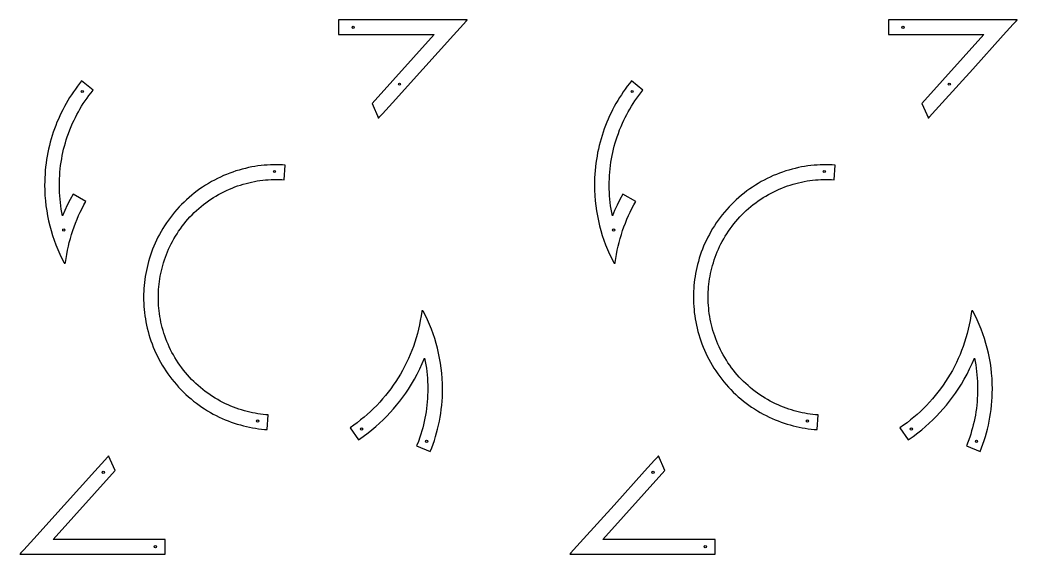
# Model space of a CAD drawing. Header units: millimetres. Extents: x -5172 to 15661, y -1212 to 2364.
# Drawn here: x 6991 to 9696, y 882 to 2332 of the extents above; entities that cross this region are included whole.
import ezdxf

# ---------------------------------------------------------------- set-up
doc = ezdxf.new("R2010")
doc.units = ezdxf.units.MM
doc.layers.get('0').update_dxf_attribs({"color": 18, "true_color": 0x000000})
doc.layers.add('TOP$Visible$Curves', color=1, linetype='Continuous', true_color=0xff0000)

msp = doc.modelspace()

# ---------------------------------------------------------------- linework, layer by layer
at = {"color": 7}
for centre in [(7895.1, 2312.2), (9386.5, 2312.2), (7160.6, 2137.8), (8020.8, 2157.7), (8651.9, 2137.8), (9512.1, 2157.7), (7681.8, 1920.7), (9173.2, 1920.7), (7110.3, 1761.9), (8601.6, 1761.9), (7636.1, 1243.5), (9127.4, 1243.5), (7918, 1221.8), (9409.3, 1221.8), (8094.5, 1188.2), (9585.8, 1188.2), (7217.4, 1104.2), (8708.7, 1104.2), (7358.9, 902.7), (8850.2, 902.7)]:
    msp.add_circle(centre, 3, dxfattribs=at)
at = {"layer": 'TOP$Visible$Curves', "lineweight": -3}
for points in [[(8204.6, 2332.2), (8204.6, 2332.2), (8204.6, 2332.2), (8204.5, 2332.2), (8204.1, 2332.2), (8202.6, 2332.2), (8196.8, 2332.2), (8174.6, 2332.2), (8095.5, 2332.2), (7855.6, 2332.2)], [(7855.6, 2332.2), (7855.6, 2292.2), (8114.6, 2292.2), (7946.4, 2105.8), (7964.2, 2065.8)], [(7964.2, 2065.8), (7964.2, 2065.8), (7964.2, 2065.8), (7964.3, 2066), (7964.8, 2066.5), (7966.9, 2068.8), (7974.5, 2077.2), (8001.7, 2107.4), (8084.4, 2199), (8167, 2290.6), (8194.3, 2320.8), (8201.9, 2329.2), (8203.9, 2331.4), (8204.4, 2332), (8204.6, 2332.2), (8204.6, 2332.2), (8204.6, 2332.2)], [(9695.9, 2332.2), (9695.9, 2332.2), (9695.9, 2332.2), (9695.8, 2332.2), (9695.4, 2332.2), (9693.9, 2332.2), (9688.1, 2332.2), (9666, 2332.2), (9586.9, 2332.2), (9347, 2332.2)], [(9347, 2332.2), (9347, 2292.2), (9606, 2292.2), (9437.7, 2105.8), (9455.5, 2065.8)], [(9455.5, 2065.8), (9455.5, 2065.8), (9455.5, 2065.8), (9455.7, 2066), (9456.2, 2066.5), (9458.2, 2068.8), (9465.8, 2077.2), (9493.1, 2107.4), (9575.7, 2199), (9658.4, 2290.6), (9685.6, 2320.8), (9693.2, 2329.2), (9695.3, 2331.4), (9695.8, 2332), (9695.9, 2332.2), (9695.9, 2332.2), (9695.9, 2332.2)], [(7158.8, 2166.7), (7153, 2159.4), (7147.3, 2152), (7141.8, 2144.5), (7136.5, 2136.8), (7131.3, 2129.1), (7126.2, 2121.2), (7121.3, 2113.2), (7116.6, 2105.1), (7112.1, 2096.9), (7107.7, 2088.6), (7103.5, 2080.2), (7099.5, 2071.6), (7095.6, 2063), (7091.9, 2054.3), (7088.4, 2045.5), (7085.1, 2036.6), (7081.9, 2027.7), (7079, 2018.6), (7076.2, 2009.5), (7073.6, 2000.2), (7071.2, 1990.9), (7069, 1981.5), (7067.1, 1972.1), (7065.3, 1962.6), (7063.7, 1953), (7062.3, 1943.3), (7061.1, 1933.6), (7060.1, 1923.8), (7059.4, 1913.9), (7058.8, 1904), (7058.5, 1894), (7058.4, 1884), (7058.6, 1869.7), (7059.3, 1855.6), (7060.4, 1841.6), (7061.9, 1827.6), (7063.9, 1813.9), (7066.2, 1800.2), (7069, 1786.7), (7072.2, 1773.4), (7075.7, 1760.2), (7079.7, 1747.2), (7084, 1734.3), (7088.7, 1721.6), (7093.8, 1709.1), (7099.2, 1696.8), (7105, 1684.7), (7111.2, 1672.8)], [(7189.8, 2141.5), (7158.8, 2166.7)], [(8650.1, 2166.7), (8644.3, 2159.4), (8638.7, 2152), (8633.2, 2144.5), (8627.8, 2136.8), (8622.6, 2129.1), (8617.6, 2121.2), (8612.7, 2113.2), (8608, 2105.1), (8603.4, 2096.9), (8599, 2088.6), (8594.8, 2080.2), (8590.8, 2071.6), (8586.9, 2063), (8583.2, 2054.3), (8579.7, 2045.5), (8576.4, 2036.6), (8573.3, 2027.7), (8570.3, 2018.6), (8567.5, 2009.5), (8565, 2000.2), (8562.6, 1990.9), (8560.4, 1981.5), (8558.4, 1972.1), (8556.6, 1962.6), (8555, 1953), (8553.6, 1943.3), (8552.4, 1933.6), (8551.5, 1923.8), (8550.7, 1913.9), (8550.2, 1904), (8549.8, 1894), (8549.7, 1884), (8550, 1869.7), (8550.6, 1855.6), (8551.7, 1841.6), (8553.2, 1827.6), (8555.2, 1813.9), (8557.6, 1800.2), (8560.3, 1786.7), (8563.5, 1773.4), (8567.1, 1760.2), (8571, 1747.2), (8575.3, 1734.3), (8580.1, 1721.6), (8585.1, 1709.1), (8590.6, 1696.8), (8596.4, 1684.7), (8602.5, 1672.8)], [(8681.2, 2141.5), (8650.1, 2166.7)], [(7106.9, 1800.6), (7105.2, 1809.5), (7103.6, 1818.4), (7102.3, 1827.4), (7101.1, 1836.4), (7100.2, 1845.6), (7099.4, 1854.8), (7098.9, 1864.1), (7098.5, 1873.3), (7098.4, 1882.5), (7098.5, 1891.8), (7098.8, 1901), (7099.2, 1910.3), (7099.9, 1919.3), (7100.8, 1928.3), (7101.8, 1937.3), (7103.1, 1946.2), (7104.6, 1955), (7106.2, 1963.8), (7108, 1972.5), (7110, 1981.2), (7112.2, 1989.7), (7114.6, 1998.2), (7117.1, 2006.6), (7119.8, 2014.9), (7123.2, 2024.3), (7126.7, 2033.6), (7130.5, 2042.9), (7134.4, 2052), (7138.1, 2059.8), (7141.9, 2067.6), (7145.9, 2075.2), (7150, 2082.8), (7154.3, 2090.3), (7158.7, 2097.7), (7163.3, 2105), (7168.1, 2112.2), (7173.3, 2119.7), (7178.6, 2127.1), (7184.2, 2134.3), (7189.8, 2141.5)], [(8598.3, 1800.6), (8596.5, 1809.5), (8595, 1818.4), (8593.6, 1827.4), (8592.5, 1836.4), (8591.5, 1845.6), (8590.8, 1854.8), (8590.2, 1864.1), (8589.9, 1873.3), (8589.7, 1882.5), (8589.8, 1891.8), (8590.1, 1901), (8590.6, 1910.3), (8591.2, 1919.3), (8592.1, 1928.3), (8593.2, 1937.3), (8594.4, 1946.2), (8595.9, 1955), (8597.5, 1963.8), (8599.3, 1972.5), (8601.4, 1981.2), (8603.5, 1989.7), (8605.9, 1998.2), (8608.4, 2006.6), (8611.2, 2014.9), (8614.5, 2024.3), (8618, 2033.6), (8621.8, 2042.9), (8625.8, 2052), (8629.4, 2059.8), (8633.2, 2067.6), (8637.2, 2075.2), (8641.3, 2082.8), (8645.6, 2090.3), (8650.1, 2097.7), (8654.7, 2105), (8659.4, 2112.2), (8664.6, 2119.7), (8670, 2127.1), (8675.5, 2134.3), (8681.2, 2141.5)], [(7711.2, 1938.4), (7703.2, 1938.9), (7695.2, 1939.1), (7687, 1939.2), (7678.8, 1939.1), (7670.6, 1938.9), (7662.2, 1938.4), (7653.9, 1937.7), (7645.4, 1936.9), (7637, 1935.8), (7628.5, 1934.5), (7620, 1933), (7611.4, 1931.3), (7602.9, 1929.3), (7594.3, 1927.2), (7585.8, 1924.8), (7577.3, 1922.2), (7568.8, 1919.3), (7560.3, 1916.3), (7551.9, 1913), (7543.5, 1909.5), (7535.2, 1905.8), (7526.9, 1901.8), (7518.8, 1897.6), (7510.7, 1893.2), (7502.7, 1888.6), (7494.8, 1883.8), (7487, 1878.7), (7479.4, 1873.5), (7471.8, 1868), (7464.4, 1862.3), (7457.2, 1856.5), (7450.1, 1850.5), (7443.1, 1844.2), (7436.4, 1837.8), (7429.8, 1831.3), (7423.3, 1824.6), (7417.1, 1817.7), (7411, 1810.7), (7405.2, 1803.5), (7399.5, 1796.2), (7394.1, 1788.8), (7388.8, 1781.2), (7383.8, 1773.6), (7379, 1765.9), (7374.4, 1758), (7370, 1750.1), (7365.8, 1742.2), (7361.8, 1734.1), (7358.1, 1726), (7354.6, 1717.9), (7351.3, 1709.7), (7348.2, 1701.5), (7345.4, 1693.3), (7342.7, 1685.1), (7340.3, 1676.8), (7338.1, 1668.6), (7336.1, 1660.3), (7334.3, 1652.1), (7332.7, 1644), (7331.3, 1635.8), (7330.1, 1627.7), (7329.1, 1619.6), (7328.3, 1611.6), (7327.6, 1603.6), (7327.2, 1595.6), (7326.9, 1587.6), (7326.8, 1579.5), (7326.9, 1571.3), (7327.2, 1563), (7327.7, 1554.7), (7328.3, 1546.3), (7329.2, 1537.9), (7330.3, 1529.4), (7331.6, 1520.9), (7333.1, 1512.4), (7334.8, 1503.9), (7336.7, 1495.3), (7338.9, 1486.8), (7341.3, 1478.2), (7343.9, 1469.7), (7346.7, 1461.2), (7349.8, 1452.7), (7353.1, 1444.3), (7356.6, 1435.9), (7360.3, 1427.6), (7364.3, 1419.4), (7368.4, 1411.2), (7372.8, 1403.1), (7377.5, 1395.1), (7382.3, 1387.2), (7387.3, 1379.4), (7392.6, 1371.8), (7398.1, 1364.3), (7403.7, 1356.9), (7409.6, 1349.6), (7415.6, 1342.5), (7421.8, 1335.6), (7428.2, 1328.8), (7434.8, 1322.2), (7441.5, 1315.8), (7448.4, 1309.5), (7455.4, 1303.5), (7462.6, 1297.6), (7469.9, 1292), (7477.3, 1286.5), (7484.8, 1281.3), (7492.4, 1276.2), (7500.2, 1271.4), (7508, 1266.8), (7515.9, 1262.4), (7523.9, 1258.2), (7531.9, 1254.3), (7540, 1250.5), (7548.2, 1247), (7556.3, 1243.7), (7564.5, 1240.6), (7572.8, 1237.8), (7581, 1235.1), (7589.2, 1232.7), (7597.5, 1230.5), (7605.7, 1228.5), (7613.9, 1226.7), (7622.1, 1225.1), (7630.3, 1223.7), (7638.4, 1222.5), (7646.4, 1221.5), (7654.5, 1220.7), (7662.4, 1220.1)], [(7708.5, 1898.5), (7711.2, 1938.4)], [(9202.5, 1938.4), (9194.6, 1938.9), (9186.5, 1939.1), (9178.4, 1939.2), (9170.2, 1939.1), (9161.9, 1938.9), (9153.6, 1938.4), (9145.2, 1937.7), (9136.8, 1936.9), (9128.3, 1935.8), (9119.8, 1934.5), (9111.3, 1933), (9102.8, 1931.3), (9094.2, 1929.3), (9085.7, 1927.2), (9077.1, 1924.8), (9068.6, 1922.2), (9060.1, 1919.3), (9051.6, 1916.3), (9043.2, 1913), (9034.8, 1909.5), (9026.5, 1905.8), (9018.3, 1901.8), (9010.1, 1897.6), (9002, 1893.2), (8994, 1888.6), (8986.1, 1883.8), (8978.4, 1878.7), (8970.7, 1873.5), (8963.2, 1868), (8955.8, 1862.3), (8948.5, 1856.5), (8941.4, 1850.5), (8934.5, 1844.2), (8927.7, 1837.8), (8921.1, 1831.3), (8914.7, 1824.6), (8908.4, 1817.7), (8902.4, 1810.7), (8896.5, 1803.5), (8890.9, 1796.2), (8885.4, 1788.8), (8880.2, 1781.2), (8875.1, 1773.6), (8870.3, 1765.9), (8865.7, 1758), (8861.3, 1750.1), (8857.1, 1742.2), (8853.2, 1734.1), (8849.4, 1726), (8845.9, 1717.9), (8842.6, 1709.7), (8839.5, 1701.5), (8836.7, 1693.3), (8834, 1685.1), (8831.6, 1676.8), (8829.4, 1668.6), (8827.4, 1660.3), (8825.6, 1652.1), (8824, 1644), (8822.6, 1635.8), (8821.4, 1627.7), (8820.4, 1619.6), (8819.6, 1611.6), (8819, 1603.6), (8818.5, 1595.6), (8818.2, 1587.6), (8818.1, 1579.5), (8818.2, 1571.3), (8818.5, 1563), (8819, 1554.7), (8819.7, 1546.3), (8820.5, 1537.9), (8821.6, 1529.4), (8822.9, 1520.9), (8824.4, 1512.4), (8826.1, 1503.9), (8828.1, 1495.3), (8830.2, 1486.8), (8832.6, 1478.2), (8835.2, 1469.7), (8838, 1461.2), (8841.1, 1452.7), (8844.4, 1444.3), (8847.9, 1435.9), (8851.6, 1427.6), (8855.6, 1419.4), (8859.8, 1411.2), (8864.2, 1403.1), (8868.8, 1395.1), (8873.6, 1387.2), (8878.7, 1379.4), (8883.9, 1371.8), (8889.4, 1364.3), (8895, 1356.9), (8900.9, 1349.6), (8906.9, 1342.5), (8913.1, 1335.6), (8919.5, 1328.8), (8926.1, 1322.2), (8932.8, 1315.8), (8939.7, 1309.5), (8946.7, 1303.5), (8953.9, 1297.6), (8961.2, 1292), (8968.6, 1286.5), (8976.1, 1281.3), (8983.8, 1276.2), (8991.5, 1271.4), (8999.3, 1266.8), (9007.2, 1262.4), (9015.2, 1258.2), (9023.3, 1254.3), (9031.4, 1250.5), (9039.5, 1247), (9047.7, 1243.7), (9055.9, 1240.6), (9064.1, 1237.8), (9072.3, 1235.1), (9080.6, 1232.7), (9088.8, 1230.5), (9097, 1228.5), (9105.2, 1226.7), (9113.4, 1225.1), (9121.6, 1223.7), (9129.7, 1222.5), (9137.8, 1221.5), (9145.8, 1220.7), (9153.8, 1220.1)], [(9199.8, 1898.5), (9202.5, 1938.4)], [(7665.1, 1260), (7658.1, 1260.5), (7650.9, 1261.3), (7643.7, 1262.1), (7636.5, 1263.2), (7629.3, 1264.4), (7622, 1265.9), (7614.7, 1267.5), (7607.4, 1269.2), (7600.1, 1271.2), (7592.8, 1273.4), (7585.4, 1275.7), (7578.1, 1278.3), (7570.8, 1281), (7563.6, 1283.9), (7556.3, 1287), (7549.1, 1290.4), (7542, 1293.9), (7534.9, 1297.6), (7527.9, 1301.5), (7520.9, 1305.6), (7514, 1309.9), (7507.3, 1314.4), (7500.6, 1319), (7494, 1323.9), (7487.5, 1328.9), (7481.1, 1334.1), (7474.9, 1339.5), (7468.8, 1345), (7462.8, 1350.7), (7456.9, 1356.6), (7451.3, 1362.6), (7445.7, 1368.8), (7440.4, 1375.1), (7435.2, 1381.6), (7430.1, 1388.1), (7425.3, 1394.8), (7420.6, 1401.6), (7416.1, 1408.6), (7411.8, 1415.6), (7407.7, 1422.7), (7403.8, 1429.9), (7400.1, 1437.1), (7396.6, 1444.5), (7393.3, 1451.9), (7390.1, 1459.3), (7387.2, 1466.8), (7384.5, 1474.3), (7382, 1481.9), (7379.7, 1489.4), (7377.5, 1497), (7375.6, 1504.6), (7373.9, 1512.2), (7372.4, 1519.8), (7371, 1527.4), (7369.9, 1534.9), (7368.9, 1542.5), (7368.2, 1549.9), (7367.6, 1557.4), (7367.1, 1564.8), (7366.9, 1572.1), (7366.8, 1579.4), (7366.9, 1586.7), (7367.1, 1593.8), (7367.5, 1600.9), (7368.1, 1608), (7368.8, 1615.1), (7369.7, 1622.3), (7370.8, 1629.5), (7372, 1636.8), (7373.4, 1644), (7375, 1651.3), (7376.8, 1658.6), (7378.8, 1666), (7380.9, 1673.3), (7383.3, 1680.6), (7385.8, 1687.9), (7388.6, 1695.2), (7391.5, 1702.5), (7394.6, 1709.7), (7397.9, 1716.9), (7401.5, 1724.1), (7405.2, 1731.1), (7409.1, 1738.2), (7413.2, 1745.1), (7417.5, 1752), (7421.9, 1758.8), (7426.6, 1765.5), (7431.5, 1772.1), (7436.5, 1778.6), (7441.7, 1784.9), (7447.1, 1791.2), (7452.6, 1797.3), (7458.3, 1803.3), (7464.2, 1809.1), (7470.2, 1814.8), (7476.4, 1820.3), (7482.7, 1825.7), (7489.1, 1830.9), (7495.7, 1835.9), (7502.4, 1840.8), (7509.2, 1845.4), (7516.1, 1849.9), (7523.1, 1854.2), (7530.3, 1858.3), (7537.4, 1862.2), (7544.7, 1866), (7552, 1869.5), (7559.4, 1872.8), (7566.9, 1875.9), (7574.4, 1878.8), (7581.9, 1881.5), (7589.4, 1884.1), (7597, 1886.4), (7604.6, 1888.5), (7612.2, 1890.4), (7619.8, 1892.1), (7627.4, 1893.7), (7635, 1895), (7642.5, 1896.2), (7650, 1897.1), (7657.5, 1897.9), (7665, 1898.5), (7672.4, 1898.9), (7679.7, 1899.2), (7687, 1899.2), (7694.2, 1899.2), (7701.4, 1898.9), (7708.5, 1898.5)], [(9156.5, 1260), (9149.4, 1260.5), (9142.3, 1261.3), (9135.1, 1262.1), (9127.9, 1263.2), (9120.6, 1264.4), (9113.3, 1265.9), (9106, 1267.5), (9098.7, 1269.2), (9091.4, 1271.2), (9084.1, 1273.4), (9076.8, 1275.7), (9069.5, 1278.3), (9062.2, 1281), (9054.9, 1283.9), (9047.7, 1287), (9040.5, 1290.4), (9033.3, 1293.9), (9026.2, 1297.6), (9019.2, 1301.5), (9012.3, 1305.6), (9005.4, 1309.9), (8998.6, 1314.4), (8991.9, 1319), (8985.3, 1323.9), (8978.8, 1328.9), (8972.4, 1334.1), (8966.2, 1339.5), (8960.1, 1345), (8954.1, 1350.7), (8948.3, 1356.6), (8942.6, 1362.6), (8937.1, 1368.8), (8931.7, 1375.1), (8926.5, 1381.6), (8921.5, 1388.1), (8916.6, 1394.8), (8911.9, 1401.6), (8907.5, 1408.6), (8903.2, 1415.6), (8899.1, 1422.7), (8895.1, 1429.9), (8891.4, 1437.1), (8887.9, 1444.5), (8884.6, 1451.9), (8881.5, 1459.3), (8878.6, 1466.8), (8875.8, 1474.3), (8873.3, 1481.9), (8871, 1489.4), (8868.9, 1497), (8867, 1504.6), (8865.2, 1512.2), (8863.7, 1519.8), (8862.4, 1527.4), (8861.2, 1534.9), (8860.3, 1542.5), (8859.5, 1549.9), (8858.9, 1557.4), (8858.5, 1564.8), (8858.2, 1572.1), (8858.1, 1579.4), (8858.2, 1586.7), (8858.5, 1593.8), (8858.9, 1600.9), (8859.4, 1608), (8860.2, 1615.1), (8861.1, 1622.3), (8862.1, 1629.5), (8863.4, 1636.8), (8864.8, 1644), (8866.4, 1651.3), (8868.2, 1658.6), (8870.1, 1666), (8872.3, 1673.3), (8874.6, 1680.6), (8877.2, 1687.9), (8879.9, 1695.2), (8882.8, 1702.5), (8886, 1709.7), (8889.3, 1716.9), (8892.8, 1724.1), (8896.5, 1731.1), (8900.4, 1738.2), (8904.5, 1745.1), (8908.8, 1752), (8913.3, 1758.8), (8917.9, 1765.5), (8922.8, 1772.1), (8927.8, 1778.6), (8933, 1784.9), (8938.4, 1791.2), (8943.9, 1797.3), (8949.7, 1803.3), (8955.5, 1809.1), (8961.6, 1814.8), (8967.7, 1820.3), (8974, 1825.7), (8980.5, 1830.9), (8987, 1835.9), (8993.7, 1840.8), (9000.6, 1845.4), (9007.5, 1849.9), (9014.5, 1854.2), (9021.6, 1858.3), (9028.8, 1862.2), (9036, 1866), (9043.4, 1869.5), (9050.8, 1872.8), (9058.2, 1875.9), (9065.7, 1878.8), (9073.2, 1881.5), (9080.8, 1884.1), (9088.4, 1886.4), (9095.9, 1888.5), (9103.5, 1890.4), (9111.1, 1892.1), (9118.7, 1893.7), (9126.3, 1895), (9133.8, 1896.2), (9141.4, 1897.1), (9148.9, 1897.9), (9156.3, 1898.5), (9163.7, 1898.9), (9171, 1899.2), (9178.3, 1899.2), (9185.6, 1899.2), (9192.7, 1898.9), (9199.8, 1898.5)], [(7135.5, 1859.5), (7127.5, 1844.8), (7119.9, 1829.8), (7113.2, 1815.3), (7106.9, 1800.6)], [(7114.9, 1673.5), (7116.5, 1684.7), (7118.3, 1695.8), (7120.3, 1706.8), (7122.7, 1717.7), (7125.3, 1728.5), (7128.2, 1739.2), (7131.3, 1749.8), (7134.7, 1760.2), (7138.3, 1770.6), (7142.1, 1780.8), (7146.2, 1791), (7150.6, 1801), (7155.2, 1810.8), (7160, 1820.6), (7165, 1830.2), (7170.3, 1839.7)], [(7170.3, 1839.7), (7135.5, 1859.5)], [(8626.9, 1859.5), (8618.8, 1844.8), (8611.3, 1829.8), (8604.5, 1815.3), (8598.3, 1800.6)], [(8606.3, 1673.5), (8607.8, 1684.7), (8609.6, 1695.8), (8611.7, 1706.8), (8614, 1717.7), (8616.6, 1728.5), (8619.5, 1739.2), (8622.6, 1749.8), (8626, 1760.2), (8629.6, 1770.6), (8633.5, 1780.8), (8637.6, 1791), (8641.9, 1801), (8646.5, 1810.8), (8651.3, 1820.6), (8656.3, 1830.2), (8661.6, 1839.7)], [(8661.6, 1839.7), (8626.9, 1859.5)], [(7111.2, 1672.8), (7111.2, 1672.8), (7111.2, 1672.8), (7111.2, 1672.7), (7111.3, 1672.7), (7111.3, 1672.7), (7111.3, 1672.6), (7111.3, 1672.6), (7111.3, 1672.6), (7111.4, 1672.5), (7111.4, 1672.5), (7111.4, 1672.5), (7111.4, 1672.4), (7111.5, 1672.4), (7111.5, 1672.4), (7111.5, 1672.4), (7111.5, 1672.3), (7111.6, 1672.3), (7111.6, 1672.3), (7111.6, 1672.3), (7111.7, 1672.2), (7111.7, 1672.2), (7111.7, 1672.2), (7111.8, 1672.2), (7111.8, 1672.1), (7111.8, 1672.1), (7111.9, 1672.1), (7111.9, 1672.1), (7111.9, 1672), (7112, 1672), (7112, 1672), (7112, 1672), (7112.1, 1672), (7112.1, 1671.9), (7112.2, 1671.9), (7112.2, 1671.9), (7112.2, 1671.9), (7112.3, 1671.9), (7112.3, 1671.9), (7112.3, 1671.9), (7112.4, 1671.8), (7112.4, 1671.8), (7112.5, 1671.8), (7112.5, 1671.8), (7112.5, 1671.8), (7112.6, 1671.8), (7112.6, 1671.8), (7112.7, 1671.8), (7112.7, 1671.8), (7112.7, 1671.8), (7112.8, 1671.8), (7112.8, 1671.8), (7112.9, 1671.8), (7112.9, 1671.8), (7112.9, 1671.8), (7113, 1671.8), (7113, 1671.8), (7113, 1671.8), (7113.1, 1671.8), (7113.1, 1671.8), (7113.2, 1671.8), (7113.2, 1671.8), (7113.2, 1671.8), (7113.3, 1671.8), (7113.3, 1671.8), (7113.3, 1671.8), (7113.4, 1671.8), (7113.4, 1671.8), (7113.5, 1671.8), (7113.5, 1671.8), (7113.5, 1671.9), (7113.6, 1671.9), (7113.6, 1671.9), (7113.6, 1671.9), (7113.7, 1671.9), (7113.7, 1671.9), (7113.7, 1671.9), (7113.8, 1672), (7113.8, 1672), (7113.9, 1672), (7113.9, 1672), (7113.9, 1672), (7114, 1672), (7114, 1672.1), (7114, 1672.1), (7114.1, 1672.1), (7114.1, 1672.1), (7114.1, 1672.2), (7114.2, 1672.2), (7114.2, 1672.2), (7114.2, 1672.2), (7114.3, 1672.3), (7114.3, 1672.3), (7114.3, 1672.3), (7114.3, 1672.3), (7114.4, 1672.4), (7114.4, 1672.4), (7114.4, 1672.4), (7114.5, 1672.5), (7114.5, 1672.5), (7114.5, 1672.5), (7114.5, 1672.6), (7114.6, 1672.6), (7114.6, 1672.6), (7114.6, 1672.7), (7114.6, 1672.7), (7114.6, 1672.7), (7114.7, 1672.8), (7114.7, 1672.8), (7114.7, 1672.8), (7114.7, 1672.9), (7114.7, 1672.9), (7114.8, 1672.9), (7114.8, 1673), (7114.8, 1673), (7114.8, 1673), (7114.8, 1673.1), (7114.8, 1673.1), (7114.8, 1673.2), (7114.9, 1673.2), (7114.9, 1673.2), (7114.9, 1673.3), (7114.9, 1673.3), (7114.9, 1673.3), (7114.9, 1673.4), (7114.9, 1673.4), (7114.9, 1673.4), (7114.9, 1673.5), (7114.9, 1673.5)], [(8602.5, 1672.8), (8602.5, 1672.8), (8602.5, 1672.8), (8602.6, 1672.7), (8602.6, 1672.7), (8602.6, 1672.7), (8602.6, 1672.6), (8602.7, 1672.6), (8602.7, 1672.6), (8602.7, 1672.5), (8602.7, 1672.5), (8602.7, 1672.5), (8602.8, 1672.4), (8602.8, 1672.4), (8602.8, 1672.4), (8602.9, 1672.4), (8602.9, 1672.3), (8602.9, 1672.3), (8602.9, 1672.3), (8603, 1672.3), (8603, 1672.2), (8603, 1672.2), (8603.1, 1672.2), (8603.1, 1672.2), (8603.1, 1672.1), (8603.2, 1672.1), (8603.2, 1672.1), (8603.2, 1672.1), (8603.3, 1672), (8603.3, 1672), (8603.3, 1672), (8603.4, 1672), (8603.4, 1672), (8603.4, 1671.9), (8603.5, 1671.9), (8603.5, 1671.9), (8603.6, 1671.9), (8603.6, 1671.9), (8603.6, 1671.9), (8603.7, 1671.9), (8603.7, 1671.8), (8603.8, 1671.8), (8603.8, 1671.8), (8603.8, 1671.8), (8603.9, 1671.8), (8603.9, 1671.8), (8603.9, 1671.8), (8604, 1671.8), (8604, 1671.8), (8604.1, 1671.8), (8604.1, 1671.8), (8604.1, 1671.8), (8604.2, 1671.8), (8604.2, 1671.8), (8604.3, 1671.8), (8604.3, 1671.8), (8604.3, 1671.8), (8604.4, 1671.8), (8604.4, 1671.8), (8604.5, 1671.8), (8604.5, 1671.8), (8604.5, 1671.8), (8604.6, 1671.8), (8604.6, 1671.8), (8604.6, 1671.8), (8604.7, 1671.8), (8604.7, 1671.8), (8604.7, 1671.8), (8604.8, 1671.8), (8604.8, 1671.8), (8604.9, 1671.9), (8604.9, 1671.9), (8604.9, 1671.9), (8605, 1671.9), (8605, 1671.9), (8605, 1671.9), (8605.1, 1671.9), (8605.1, 1672), (8605.1, 1672), (8605.2, 1672), (8605.2, 1672), (8605.3, 1672), (8605.3, 1672), (8605.3, 1672.1), (8605.4, 1672.1), (8605.4, 1672.1), (8605.4, 1672.1), (8605.5, 1672.2), (8605.5, 1672.2), (8605.5, 1672.2), (8605.6, 1672.2), (8605.6, 1672.3), (8605.6, 1672.3), (8605.6, 1672.3), (8605.7, 1672.3), (8605.7, 1672.4), (8605.7, 1672.4), (8605.8, 1672.4), (8605.8, 1672.5), (8605.8, 1672.5), (8605.8, 1672.5), (8605.9, 1672.6), (8605.9, 1672.6), (8605.9, 1672.6), (8605.9, 1672.7), (8606, 1672.7), (8606, 1672.7), (8606, 1672.8), (8606, 1672.8), (8606, 1672.8), (8606.1, 1672.9), (8606.1, 1672.9), (8606.1, 1672.9), (8606.1, 1673), (8606.1, 1673), (8606.1, 1673), (8606.2, 1673.1), (8606.2, 1673.1), (8606.2, 1673.2), (8606.2, 1673.2), (8606.2, 1673.2), (8606.2, 1673.3), (8606.2, 1673.3), (8606.2, 1673.3), (8606.2, 1673.4), (8606.2, 1673.4), (8606.2, 1673.4), (8606.3, 1673.5), (8606.3, 1673.5)], [(8084.8, 1541.7), (8084.8, 1541.7), (8084.8, 1541.8), (8084.8, 1541.8), (8084.8, 1541.8), (8084.7, 1541.9), (8084.7, 1541.9), (8084.7, 1541.9), (8084.7, 1542), (8084.7, 1542), (8084.6, 1542), (8084.6, 1542), (8084.6, 1542.1), (8084.6, 1542.1), (8084.5, 1542.1), (8084.5, 1542.2), (8084.5, 1542.2), (8084.4, 1542.2), (8084.4, 1542.2), (8084.4, 1542.3), (8084.4, 1542.3), (8084.3, 1542.3), (8084.3, 1542.3), (8084.3, 1542.4), (8084.2, 1542.4), (8084.2, 1542.4), (8084.2, 1542.4), (8084.1, 1542.5), (8084.1, 1542.5), (8084.1, 1542.5), (8084, 1542.5), (8084, 1542.5), (8083.9, 1542.6), (8083.9, 1542.6), (8083.9, 1542.6), (8083.8, 1542.6), (8083.8, 1542.6), (8083.8, 1542.6), (8083.7, 1542.7), (8083.7, 1542.7), (8083.6, 1542.7), (8083.6, 1542.7), (8083.6, 1542.7), (8083.5, 1542.7), (8083.5, 1542.7), (8083.4, 1542.7), (8083.4, 1542.7), (8083.4, 1542.7), (8083.3, 1542.7), (8083.3, 1542.7), (8083.2, 1542.8), (8083.2, 1542.8), (8083.2, 1542.8), (8083.1, 1542.8), (8083.1, 1542.8), (8083, 1542.8), (8083, 1542.8), (8083, 1542.8), (8082.9, 1542.8), (8082.9, 1542.8), (8082.9, 1542.7), (8082.8, 1542.7), (8082.8, 1542.7), (8082.7, 1542.7), (8082.7, 1542.7), (8082.7, 1542.7), (8082.6, 1542.7), (8082.6, 1542.7), (8082.6, 1542.7), (8082.5, 1542.7), (8082.5, 1542.7), (8082.5, 1542.7), (8082.4, 1542.6), (8082.4, 1542.6), (8082.3, 1542.6), (8082.3, 1542.6), (8082.3, 1542.6), (8082.2, 1542.6), (8082.2, 1542.6), (8082.2, 1542.5), (8082.1, 1542.5), (8082.1, 1542.5), (8082.1, 1542.5), (8082, 1542.5), (8082, 1542.4), (8082, 1542.4), (8081.9, 1542.4), (8081.9, 1542.4), (8081.9, 1542.3), (8081.8, 1542.3), (8081.8, 1542.3), (8081.8, 1542.3), (8081.7, 1542.2), (8081.7, 1542.2), (8081.7, 1542.2), (8081.6, 1542.2), (8081.6, 1542.1), (8081.6, 1542.1), (8081.6, 1542.1), (8081.5, 1542), (8081.5, 1542), (8081.5, 1542), (8081.5, 1541.9), (8081.4, 1541.9), (8081.4, 1541.9), (8081.4, 1541.8), (8081.4, 1541.8), (8081.4, 1541.8), (8081.3, 1541.7), (8081.3, 1541.7), (8081.3, 1541.7), (8081.3, 1541.6), (8081.3, 1541.6), (8081.2, 1541.6), (8081.2, 1541.5), (8081.2, 1541.5), (8081.2, 1541.4), (8081.2, 1541.4), (8081.2, 1541.4), (8081.2, 1541.3), (8081.2, 1541.3), (8081.1, 1541.3), (8081.1, 1541.2), (8081.1, 1541.2), (8081.1, 1541.2), (8081.1, 1541.1), (8081.1, 1541.1), (8081.1, 1541), (8081.1, 1541)], [(8104.5, 1161.1), (8108.4, 1170.9), (8112, 1180.9), (8115.5, 1191), (8118.7, 1201.2), (8121.6, 1211.4), (8124.3, 1221.8), (8126.8, 1232.3), (8129.1, 1242.9), (8131, 1253.6), (8132.8, 1264.3), (8134.2, 1275.2), (8135.4, 1286.1), (8136.4, 1297.1), (8137.1, 1308.2), (8137.5, 1319.3), (8137.6, 1330.5), (8137.4, 1344.8), (8136.7, 1358.9), (8135.6, 1373), (8134.1, 1386.9), (8132.2, 1400.7), (8129.8, 1414.3), (8127, 1427.8), (8123.9, 1441.1), (8120.3, 1454.3), (8116.3, 1467.4), (8112, 1480.2), (8107.3, 1492.9), (8102.2, 1505.4), (8096.8, 1517.7), (8091, 1529.8), (8084.8, 1541.7)], [(9576.2, 1541.7), (9576.2, 1541.7), (9576.1, 1541.8), (9576.1, 1541.8), (9576.1, 1541.8), (9576.1, 1541.9), (9576.1, 1541.9), (9576, 1541.9), (9576, 1542), (9576, 1542), (9576, 1542), (9575.9, 1542), (9575.9, 1542.1), (9575.9, 1542.1), (9575.9, 1542.1), (9575.8, 1542.2), (9575.8, 1542.2), (9575.8, 1542.2), (9575.7, 1542.2), (9575.7, 1542.3), (9575.7, 1542.3), (9575.7, 1542.3), (9575.6, 1542.3), (9575.6, 1542.4), (9575.6, 1542.4), (9575.5, 1542.4), (9575.5, 1542.4), (9575.5, 1542.5), (9575.4, 1542.5), (9575.4, 1542.5), (9575.3, 1542.5), (9575.3, 1542.5), (9575.3, 1542.6), (9575.2, 1542.6), (9575.2, 1542.6), (9575.2, 1542.6), (9575.1, 1542.6), (9575.1, 1542.6), (9575, 1542.7), (9575, 1542.7), (9575, 1542.7), (9574.9, 1542.7), (9574.9, 1542.7), (9574.9, 1542.7), (9574.8, 1542.7), (9574.8, 1542.7), (9574.7, 1542.7), (9574.7, 1542.7), (9574.7, 1542.7), (9574.6, 1542.7), (9574.6, 1542.8), (9574.5, 1542.8), (9574.5, 1542.8), (9574.5, 1542.8), (9574.4, 1542.8), (9574.4, 1542.8), (9574.3, 1542.8), (9574.3, 1542.8), (9574.3, 1542.8), (9574.2, 1542.8), (9574.2, 1542.7), (9574.2, 1542.7), (9574.1, 1542.7), (9574.1, 1542.7), (9574, 1542.7), (9574, 1542.7), (9574, 1542.7), (9573.9, 1542.7), (9573.9, 1542.7), (9573.9, 1542.7), (9573.8, 1542.7), (9573.8, 1542.7), (9573.8, 1542.6), (9573.7, 1542.6), (9573.7, 1542.6), (9573.6, 1542.6), (9573.6, 1542.6), (9573.6, 1542.6), (9573.5, 1542.6), (9573.5, 1542.5), (9573.5, 1542.5), (9573.4, 1542.5), (9573.4, 1542.5), (9573.4, 1542.5), (9573.3, 1542.4), (9573.3, 1542.4), (9573.3, 1542.4), (9573.2, 1542.4), (9573.2, 1542.3), (9573.2, 1542.3), (9573.1, 1542.3), (9573.1, 1542.3), (9573.1, 1542.2), (9573, 1542.2), (9573, 1542.2), (9573, 1542.2), (9573, 1542.1), (9572.9, 1542.1), (9572.9, 1542.1), (9572.9, 1542), (9572.8, 1542), (9572.8, 1542), (9572.8, 1541.9), (9572.8, 1541.9), (9572.7, 1541.9), (9572.7, 1541.8), (9572.7, 1541.8), (9572.7, 1541.8), (9572.7, 1541.7), (9572.6, 1541.7), (9572.6, 1541.7), (9572.6, 1541.6), (9572.6, 1541.6), (9572.6, 1541.6), (9572.6, 1541.5), (9572.5, 1541.5), (9572.5, 1541.4), (9572.5, 1541.4), (9572.5, 1541.4), (9572.5, 1541.3), (9572.5, 1541.3), (9572.5, 1541.3), (9572.5, 1541.2), (9572.5, 1541.2), (9572.4, 1541.2), (9572.4, 1541.1), (9572.4, 1541.1), (9572.4, 1541), (9572.4, 1541)], [(9595.8, 1161.1), (9599.7, 1170.9), (9603.4, 1180.9), (9606.8, 1191), (9610, 1201.2), (9613, 1211.4), (9615.7, 1221.8), (9618.2, 1232.3), (9620.4, 1242.9), (9622.4, 1253.6), (9624.1, 1264.3), (9625.6, 1275.2), (9626.8, 1286.1), (9627.7, 1297.1), (9628.4, 1308.2), (9628.8, 1319.3), (9628.9, 1330.5), (9628.7, 1344.8), (9628.1, 1358.9), (9627, 1373), (9625.4, 1386.9), (9623.5, 1400.7), (9621.1, 1414.3), (9618.4, 1427.8), (9615.2, 1441.1), (9611.6, 1454.3), (9607.7, 1467.4), (9603.3, 1480.2), (9598.6, 1492.9), (9593.5, 1505.4), (9588.1, 1517.7), (9582.3, 1529.8), (9576.2, 1541.7)], [(8081.1, 1541), (8079.4, 1528.7), (8077.4, 1516.6), (8075, 1504.6), (8072.3, 1492.6), (8069.4, 1480.8), (8066.1, 1469.2), (8062.5, 1457.6), (8058.6, 1446.2), (8054.4, 1434.9), (8049.9, 1423.8), (8045.1, 1412.9), (8040.1, 1402), (8034.7, 1391.4), (8029.1, 1380.9), (8023.3, 1370.6), (8017.1, 1360.4), (8010.7, 1350.4), (8004.1, 1340.6), (7997.2, 1331), (7990, 1321.6), (7982.7, 1312.4), (7975, 1303.4), (7967.2, 1294.6), (7959.1, 1286), (7950.8, 1277.6), (7942.3, 1269.4), (7933.6, 1261.5), (7924.7, 1253.8), (7915.5, 1246.3), (7906.2, 1239), (7896.7, 1232), (7886.9, 1225.3)], [(9572.4, 1541), (9570.7, 1528.7), (9568.7, 1516.6), (9566.3, 1504.6), (9563.7, 1492.6), (9560.7, 1480.8), (9557.4, 1469.2), (9553.8, 1457.6), (9549.9, 1446.2), (9545.7, 1434.9), (9541.2, 1423.8), (9536.4, 1412.9), (9531.4, 1402), (9526.1, 1391.4), (9520.5, 1380.9), (9514.6, 1370.6), (9508.5, 1360.4), (9502.1, 1350.4), (9495.4, 1340.6), (9488.5, 1331), (9481.4, 1321.6), (9474, 1312.4), (9466.4, 1303.4), (9458.5, 1294.6), (9450.5, 1286), (9442.2, 1277.6), (9433.6, 1269.4), (9424.9, 1261.5), (9416, 1253.8), (9406.9, 1246.3), (9397.5, 1239), (9388, 1232), (9378.3, 1225.3)], [(7909.3, 1192.2), (7922.7, 1201.5), (7935.8, 1211.3), (7946.3, 1219.8), (7956.6, 1228.5), (7966.7, 1237.5), (7976.5, 1246.8), (7986.1, 1256.3), (7995.4, 1266.2), (8004.4, 1276.2), (8013.2, 1286.5), (8021.6, 1297.1), (8029.8, 1307.9), (8037.7, 1318.9), (8045.3, 1330.2), (8053.6, 1343.4), (8061.6, 1356.9), (8069.1, 1370.7), (8076.1, 1384.7), (8082.8, 1399.2), (8089.1, 1414)], [(8089.1, 1414), (8090.8, 1405), (8092.4, 1396.1), (8093.7, 1387.1), (8094.9, 1378.1), (8095.8, 1368.9), (8096.6, 1359.7), (8097.1, 1350.5), (8097.5, 1341.2), (8097.6, 1332), (8097.5, 1322.7), (8097.3, 1313.5), (8096.8, 1304.3), (8096.1, 1295.2), (8095.2, 1286.2), (8094.2, 1277.3), (8092.9, 1268.3), (8091.5, 1259.5), (8089.8, 1250.8), (8088, 1242), (8086, 1233.4), (8083.8, 1224.8), (8081.5, 1216.4), (8078.9, 1208), (8076.2, 1199.6), (8072, 1187.8), (8067.4, 1176.2)], [(9400.7, 1192.2), (9414, 1201.5), (9427.1, 1211.3), (9437.6, 1219.8), (9448, 1228.5), (9458, 1237.5), (9467.9, 1246.8), (9477.4, 1256.3), (9486.7, 1266.2), (9495.8, 1276.2), (9504.5, 1286.5), (9513, 1297.1), (9521.2, 1307.9), (9529, 1318.9), (9536.6, 1330.2), (9545, 1343.4), (9552.9, 1356.9), (9560.4, 1370.7), (9567.4, 1384.7), (9574.2, 1399.2), (9580.4, 1414)], [(9580.4, 1414), (9582.2, 1405), (9583.7, 1396.1), (9585.1, 1387.1), (9586.2, 1378.1), (9587.2, 1368.9), (9587.9, 1359.7), (9588.5, 1350.5), (9588.8, 1341.2), (9588.9, 1332), (9588.9, 1322.7), (9588.6, 1313.5), (9588.1, 1304.3), (9587.4, 1295.2), (9586.6, 1286.2), (9585.5, 1277.3), (9584.2, 1268.3), (9582.8, 1259.5), (9581.2, 1250.8), (9579.3, 1242), (9577.3, 1233.4), (9575.1, 1224.8), (9572.8, 1216.4), (9570.2, 1208), (9567.5, 1199.6), (9563.3, 1187.8), (9558.8, 1176.2)], [(7662.4, 1220.1), (7665.1, 1260)], [(9153.8, 1220.1), (9156.5, 1260)], [(7886.9, 1225.3), (7909.3, 1192.2)], [(9378.3, 1225.3), (9400.7, 1192.2)], [(8067.4, 1176.2), (8104.5, 1161.1)], [(9558.8, 1176.2), (9595.8, 1161.1)], [(7231.9, 1148.8), (7231.8, 1148.7), (7231.8, 1148.7), (7231.7, 1148.6), (7231.2, 1148), (7229.2, 1145.8), (7221.5, 1137.3), (7194.3, 1107.1), (7111.6, 1015.5), (7029, 923.9), (7001.7, 893.8), (6994.1, 885.3), (6992.1, 883.1), (6991.6, 882.5), (6991.5, 882.4), (6991.4, 882.3), (6991.4, 882.3)], [(7385.4, 882.3), (7385.4, 922.3), (7081.4, 922.3), (7249.6, 1108.8), (7231.9, 1148.8)], [(8723.2, 1148.8), (8723.2, 1148.7), (8723.1, 1148.7), (8723, 1148.6), (8722.5, 1148), (8720.5, 1145.8), (8712.9, 1137.3), (8685.6, 1107.1), (8603, 1015.5), (8520.3, 923.9), (8493.1, 893.8), (8485.4, 885.3), (8483.4, 883.1), (8482.9, 882.5), (8482.8, 882.4), (8482.8, 882.3), (8482.7, 882.3)], [(8876.7, 882.3), (8876.7, 922.3), (8572.7, 922.3), (8741, 1108.8), (8723.2, 1148.8)], [(6991.4, 882.3), (6991.4, 882.3), (6991.4, 882.3), (6991.6, 882.3), (6992, 882.3), (6993.8, 882.3), (7000.6, 882.3), (7026.5, 882.3), (7117.9, 882.3), (7385.4, 882.3)], [(8482.7, 882.3), (8482.8, 882.3), (8482.8, 882.3), (8482.9, 882.3), (8483.3, 882.3), (8485.1, 882.3), (8492, 882.3), (8517.8, 882.3), (8609.2, 882.3), (8876.7, 882.3)]]:
    msp.add_lwpolyline(points, dxfattribs=at)

doc.saveas('drawing.dxf')
